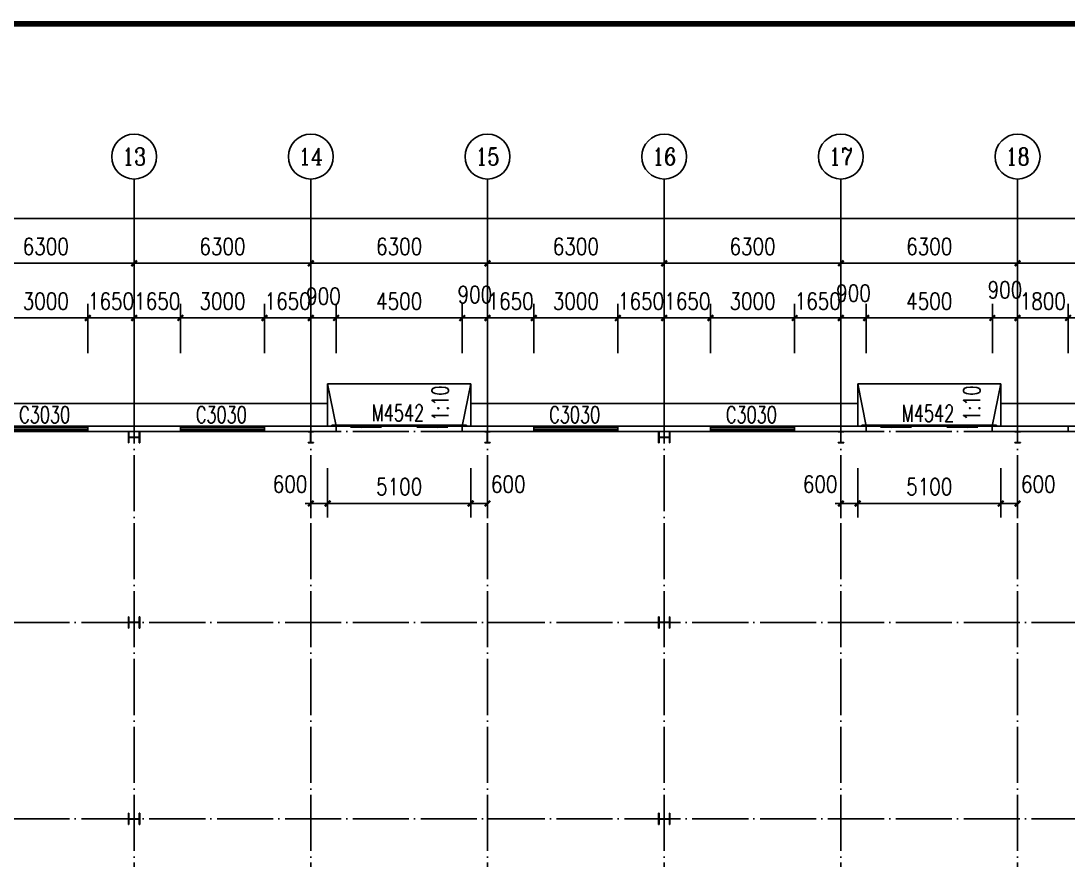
# Model space of a CAD drawing. Extents: x -21908402 to 2288787, y 79687 to 5079726.
# Drawn here: x 2192174 to 2229510, y 523085 to 552987 of the extents above; entities that cross this region are included whole.
import ezdxf
from ezdxf.enums import TextEntityAlignment as Align

# ---------------------------------------------------------------- set-up
doc = ezdxf.new("R2010")
doc.units = 0
doc.header["$LTSCALE"] = 1000
doc.linetypes.add('DOTE', pattern=[2.42, 2, -0.2, 0.02, -0.2])
doc.layers.get('0').update_dxf_attribs({"linetype": 'CONTINUOUS'})
doc.layers.get('DEFPOINTS').update_dxf_attribs({"linetype": 'CONTINUOUS'})
for name, color, linetype in [('AXIS', 3, 'CONTINUOUS'), ('AXIS_TEXT', 7, 'CONTINUOUS'), ('COLUMN', 9, 'CONTINUOUS'), ('DIM_SYMB', 3, 'CONTINUOUS'), ('DOTE', 1, 'DOTE'), ('GROUND', 2, 'CONTINUOUS'), ('PUB_DIM', 3, 'CONTINUOUS'), ('PUB_TEXT', 7, 'CONTINUOUS'), ('PUB_TITLE', 4, 'CONTINUOUS'), ('STAIR', 2, 'CONTINUOUS'), ('WALL', 6, 'CONTINUOUS'), ('WINDOW', 94, 'CONTINUOUS'), ('WINDOW_TEXT', 7, 'CONTINUOUS')]:
    doc.layers.add(name, color=color, linetype=linetype)
doc.styles.add('_TCH_AXIS', font='COMPLEX', dxfattribs={"bigfont": 'GBCBIG'})
doc.styles.add('_TCH_DIM', font='SIMPLEX', dxfattribs={"bigfont": 'GBCBIG'})
doc.styles.add('_TCH_WINDOW', font='SIMPLEX', dxfattribs={"bigfont": 'GBCBIG'})
doc.styles.add('COMPLEX', font='COMPLEX')
doc.styles.add('DIM_FONT', font='simplex.shx', dxfattribs={"width": 0.8})
doc.dimstyles.new('DIMN200', dxfattribs={"dimscale": 2, "dimtxt": 300, "dimasz": 100, "dimexe": 250, "dimexo": 300, "dimgap": 150, "dimtad": 1, "dimdec": 0, "dimzin": 0, "dimtxsty": 'DIM_FONT', "dimblk": 'ARCHTICK', "dimcen": 0.09, "dimclrt": 7, "dimazin": 3, "dimtfac": 1, "dimtdec": 0, "dimtix": 1, "dimtmove": 0, "dimatfit": 3, "dimtolj": 1, "dimtzin": 0})

# ---------------------------------------------------------------- blocks, each defined once
blk = doc.blocks.new('_ARCHTICK')
at = {"color": 0, "linetype": 'BYBLOCK', "const_width": 0.4}
blk.add_lwpolyline([(-0.5, -0.5), (0.5, 0.5)], dxfattribs=at)
blk = doc.blocks.new('*D310')
at = {"layer": 'DEFPOINTS', "color": 0}
for p in [(2221410, 537645), (2222010, 537645), (2222010, 535790)]:
    blk.add_point(p, dxfattribs=at)
at = {"layer": 'PUB_DIM', "color": 0}
for p, q in [((2221410, 537045), (2221410, 535290)), ((2222010, 537045), (2222010, 535290)), ((2221410, 535790), (2221210, 535790)), ((2221410, 535790), (2222010, 535790)), ((2222010, 535790), (2222210, 535790))]:
    blk.add_line(p, q, dxfattribs=at)
at = {"layer": 'PUB_DIM', "color": 0, "xscale": 200, "yscale": 200, "zscale": 200}
blk.add_blockref('_ARCHTICK', (2221410, 535790), dxfattribs=at)
at = {"layer": 'PUB_DIM', "color": 0, "xscale": 200, "yscale": 200, "zscale": 200, "rotation": 180}
blk.add_blockref('_ARCHTICK', (2222010, 535790), dxfattribs=at)
at = {"layer": 'PUB_DIM', "color": 7, "insert": (2220670, 536480), "char_height": 600, "attachment_point": 5, "style": 'DIM_FONT'}
blk.add_mtext('\\A1;600', dxfattribs=at)
blk = doc.blocks.new('*D311')
at = {"layer": 'DEFPOINTS', "color": 0}
for p in [(2222010, 537645), (2227110, 537645), (2227110, 535790)]:
    blk.add_point(p, dxfattribs=at)
at = {"layer": 'PUB_DIM', "color": 0}
for p, q in [((2222010, 537045), (2222010, 535290)), ((2227110, 537045), (2227110, 535290)), ((2222010, 535790), (2227110, 535790))]:
    blk.add_line(p, q, dxfattribs=at)
at = {"layer": 'PUB_DIM', "color": 0, "xscale": 200, "yscale": 200, "zscale": 200, "rotation": 180}
blk.add_blockref('_ARCHTICK', (2222010, 535790), dxfattribs=at)
at = {"layer": 'PUB_DIM', "color": 0, "xscale": 200, "yscale": 200, "zscale": 200}
blk.add_blockref('_ARCHTICK', (2227110, 535790), dxfattribs=at)
at = {"layer": 'PUB_DIM', "color": 7, "insert": (2224560, 536390), "char_height": 600, "attachment_point": 5, "style": 'DIM_FONT'}
blk.add_mtext('\\A1;5100', dxfattribs=at)
blk = doc.blocks.new('*D312')
at = {"layer": 'DEFPOINTS', "color": 0}
for p in [(2227110, 537645), (2227710, 537645), (2227710, 535790)]:
    blk.add_point(p, dxfattribs=at)
at = {"layer": 'PUB_DIM', "color": 0}
for p, q in [((2227110, 537045), (2227110, 535290)), ((2227710, 537045), (2227710, 535290)), ((2227110, 535790), (2227710, 535790))]:
    blk.add_line(p, q, dxfattribs=at)
at = {"layer": 'PUB_DIM', "color": 0, "xscale": 200, "yscale": 200, "zscale": 200, "rotation": 180}
blk.add_blockref('_ARCHTICK', (2227110, 535790), dxfattribs=at)
at = {"layer": 'PUB_DIM', "color": 0, "xscale": 200, "yscale": 200, "zscale": 200}
blk.add_blockref('_ARCHTICK', (2227710, 535790), dxfattribs=at)
at = {"layer": 'PUB_DIM', "color": 7, "insert": (2228450, 536480), "char_height": 600, "attachment_point": 5, "style": 'DIM_FONT'}
blk.add_mtext('\\A1;600', dxfattribs=at)
blk = doc.blocks.new('*D313')
at = {"layer": 'DEFPOINTS', "color": 0}
for p in [(2202510, 537645), (2203110, 537645), (2203110, 535790)]:
    blk.add_point(p, dxfattribs=at)
at = {"layer": 'PUB_DIM', "color": 0}
for p, q in [((2202510, 537045), (2202510, 535290)), ((2203110, 537045), (2203110, 535290)), ((2202510, 535790), (2202310, 535790)), ((2202510, 535790), (2203110, 535790)), ((2203110, 535790), (2203310, 535790))]:
    blk.add_line(p, q, dxfattribs=at)
at = {"layer": 'PUB_DIM', "color": 0, "xscale": 200, "yscale": 200, "zscale": 200}
blk.add_blockref('_ARCHTICK', (2202510, 535790), dxfattribs=at)
at = {"layer": 'PUB_DIM', "color": 0, "xscale": 200, "yscale": 200, "zscale": 200, "rotation": 180}
blk.add_blockref('_ARCHTICK', (2203110, 535790), dxfattribs=at)
at = {"layer": 'PUB_DIM', "color": 7, "insert": (2201770, 536480), "char_height": 600, "attachment_point": 5, "style": 'DIM_FONT'}
blk.add_mtext('\\A1;600', dxfattribs=at)
blk = doc.blocks.new('*D314')
at = {"layer": 'DEFPOINTS', "color": 0}
for p in [(2203110, 537645), (2208210, 537645), (2208210, 535790)]:
    blk.add_point(p, dxfattribs=at)
at = {"layer": 'PUB_DIM', "color": 0}
for p, q in [((2203110, 537045), (2203110, 535290)), ((2208210, 537045), (2208210, 535290)), ((2203110, 535790), (2208210, 535790))]:
    blk.add_line(p, q, dxfattribs=at)
at = {"layer": 'PUB_DIM', "color": 0, "xscale": 200, "yscale": 200, "zscale": 200, "rotation": 180}
blk.add_blockref('_ARCHTICK', (2203110, 535790), dxfattribs=at)
at = {"layer": 'PUB_DIM', "color": 0, "xscale": 200, "yscale": 200, "zscale": 200}
blk.add_blockref('_ARCHTICK', (2208210, 535790), dxfattribs=at)
at = {"layer": 'PUB_DIM', "color": 7, "insert": (2205660, 536390), "char_height": 600, "attachment_point": 5, "style": 'DIM_FONT'}
blk.add_mtext('\\A1;5100', dxfattribs=at)
blk = doc.blocks.new('*D315')
at = {"layer": 'DEFPOINTS', "color": 0}
for p in [(2208210, 537645), (2208810, 537645), (2208810, 535790)]:
    blk.add_point(p, dxfattribs=at)
at = {"layer": 'PUB_DIM', "color": 0}
for p, q in [((2208210, 537045), (2208210, 535290)), ((2208810, 537045), (2208810, 535290)), ((2208210, 535790), (2208810, 535790))]:
    blk.add_line(p, q, dxfattribs=at)
at = {"layer": 'PUB_DIM', "color": 0, "xscale": 200, "yscale": 200, "zscale": 200, "rotation": 180}
blk.add_blockref('_ARCHTICK', (2208210, 535790), dxfattribs=at)
at = {"layer": 'PUB_DIM', "color": 0, "xscale": 200, "yscale": 200, "zscale": 200}
blk.add_blockref('_ARCHTICK', (2208810, 535790), dxfattribs=at)
at = {"layer": 'PUB_DIM', "color": 7, "insert": (2209550, 536480), "char_height": 600, "attachment_point": 5, "style": 'DIM_FONT'}
blk.add_mtext('\\A1;600', dxfattribs=at)
blk = doc.blocks.new('*D473')
at = {"layer": 'DEFPOINTS', "color": 0}
for p in [(2232510, 542402), (2229510, 540552), (2232510, 540552)]:
    blk.add_point(p, dxfattribs=at)
at = {"layer": 'PUB_DIM', "color": 0}
for p, q in [((2229510, 541152), (2229510, 542902)), ((2232510, 541152), (2232510, 542902)), ((2229510, 542402), (2232510, 542402))]:
    blk.add_line(p, q, dxfattribs=at)
at = {"layer": 'PUB_DIM', "color": 0, "xscale": 200, "yscale": 200, "zscale": 200, "rotation": 180}
blk.add_blockref('_ARCHTICK', (2229510, 542402), dxfattribs=at)
at = {"layer": 'PUB_DIM', "color": 0, "xscale": 200, "yscale": 200, "zscale": 200}
blk.add_blockref('_ARCHTICK', (2232510, 542402), dxfattribs=at)
at = {"layer": 'PUB_DIM', "color": 7, "insert": (2231010, 543002), "char_height": 600, "attachment_point": 5, "style": 'DIM_FONT'}
blk.add_mtext('\\A1;3000', dxfattribs=at)
blk = doc.blocks.new('*D474')
at = {"layer": 'DEFPOINTS', "color": 0}
for p in [(2229510, 542402), (2227710, 540552), (2229510, 540552)]:
    blk.add_point(p, dxfattribs=at)
at = {"layer": 'PUB_DIM', "color": 0}
for p, q in [((2227710, 541152), (2227710, 542902)), ((2229510, 541152), (2229510, 542902)), ((2227710, 542402), (2227510, 542402)), ((2227710, 542402), (2229510, 542402)), ((2229510, 542402), (2229710, 542402))]:
    blk.add_line(p, q, dxfattribs=at)
at = {"layer": 'PUB_DIM', "color": 0, "xscale": 200, "yscale": 200, "zscale": 200}
blk.add_blockref('_ARCHTICK', (2227710, 542402), dxfattribs=at)
at = {"layer": 'PUB_DIM', "color": 0, "xscale": 200, "yscale": 200, "zscale": 200, "rotation": 180}
blk.add_blockref('_ARCHTICK', (2229510, 542402), dxfattribs=at)
at = {"layer": 'PUB_DIM', "color": 7, "insert": (2228610, 543002), "char_height": 600, "attachment_point": 5, "style": 'DIM_FONT'}
blk.add_mtext('\\A1;1800', dxfattribs=at)
blk = doc.blocks.new('*D475')
at = {"layer": 'DEFPOINTS', "color": 0}
for p in [(2227710, 542402), (2226810, 540552), (2227710, 540552)]:
    blk.add_point(p, dxfattribs=at)
at = {"layer": 'PUB_DIM', "color": 0}
for p, q in [((2226810, 541152), (2226810, 542902)), ((2227710, 541152), (2227710, 542902)), ((2226810, 542402), (2227710, 542402))]:
    blk.add_line(p, q, dxfattribs=at)
at = {"layer": 'PUB_DIM', "color": 0, "xscale": 200, "yscale": 200, "zscale": 200, "rotation": 180}
blk.add_blockref('_ARCHTICK', (2226810, 542402), dxfattribs=at)
at = {"layer": 'PUB_DIM', "color": 0, "xscale": 200, "yscale": 200, "zscale": 200}
blk.add_blockref('_ARCHTICK', (2227710, 542402), dxfattribs=at)
at = {"layer": 'PUB_DIM', "color": 7, "insert": (2227260, 543407), "char_height": 600, "attachment_point": 5, "style": 'DIM_FONT'}
blk.add_mtext('\\A1;900', dxfattribs=at)
blk = doc.blocks.new('*D476')
at = {"layer": 'DEFPOINTS', "color": 0}
for p in [(2226810, 542402), (2222310, 540552), (2226810, 540552)]:
    blk.add_point(p, dxfattribs=at)
at = {"layer": 'PUB_DIM', "color": 0}
for p, q in [((2222310, 541152), (2222310, 542902)), ((2226810, 541152), (2226810, 542902)), ((2222310, 542402), (2226810, 542402))]:
    blk.add_line(p, q, dxfattribs=at)
at = {"layer": 'PUB_DIM', "color": 0, "xscale": 200, "yscale": 200, "zscale": 200, "rotation": 180}
blk.add_blockref('_ARCHTICK', (2222310, 542402), dxfattribs=at)
at = {"layer": 'PUB_DIM', "color": 0, "xscale": 200, "yscale": 200, "zscale": 200}
blk.add_blockref('_ARCHTICK', (2226810, 542402), dxfattribs=at)
at = {"layer": 'PUB_DIM', "color": 7, "insert": (2224560, 543002), "char_height": 600, "attachment_point": 5, "style": 'DIM_FONT'}
blk.add_mtext('\\A1;4500', dxfattribs=at)
blk = doc.blocks.new('*D477')
at = {"layer": 'DEFPOINTS', "color": 0}
for p in [(2222310, 542402), (2221410, 540552), (2222310, 540552)]:
    blk.add_point(p, dxfattribs=at)
at = {"layer": 'PUB_DIM', "color": 0}
for p, q in [((2221410, 541152), (2221410, 542902)), ((2222310, 541152), (2222310, 542902)), ((2221410, 542402), (2222310, 542402))]:
    blk.add_line(p, q, dxfattribs=at)
at = {"layer": 'PUB_DIM', "color": 0, "xscale": 200, "yscale": 200, "zscale": 200, "rotation": 180}
blk.add_blockref('_ARCHTICK', (2221410, 542402), dxfattribs=at)
at = {"layer": 'PUB_DIM', "color": 0, "xscale": 200, "yscale": 200, "zscale": 200}
blk.add_blockref('_ARCHTICK', (2222310, 542402), dxfattribs=at)
at = {"layer": 'PUB_DIM', "color": 7, "insert": (2221860, 543289), "char_height": 600, "attachment_point": 5, "style": 'DIM_FONT'}
blk.add_mtext('\\A1;900', dxfattribs=at)
blk = doc.blocks.new('*D478')
at = {"layer": 'DEFPOINTS', "color": 0}
for p in [(2221410, 542402), (2219760, 540552), (2221410, 540552)]:
    blk.add_point(p, dxfattribs=at)
at = {"layer": 'PUB_DIM', "color": 0}
for p, q in [((2219760, 541152), (2219760, 542902)), ((2221410, 541152), (2221410, 542902)), ((2219760, 542402), (2219560, 542402)), ((2219760, 542402), (2221410, 542402)), ((2221410, 542402), (2221610, 542402))]:
    blk.add_line(p, q, dxfattribs=at)
at = {"layer": 'PUB_DIM', "color": 0, "xscale": 200, "yscale": 200, "zscale": 200}
blk.add_blockref('_ARCHTICK', (2219760, 542402), dxfattribs=at)
at = {"layer": 'PUB_DIM', "color": 0, "xscale": 200, "yscale": 200, "zscale": 200, "rotation": 180}
blk.add_blockref('_ARCHTICK', (2221410, 542402), dxfattribs=at)
at = {"layer": 'PUB_DIM', "color": 7, "insert": (2220585, 543002), "char_height": 600, "attachment_point": 5, "style": 'DIM_FONT'}
blk.add_mtext('\\A1;1650', dxfattribs=at)
blk = doc.blocks.new('*D479')
at = {"layer": 'DEFPOINTS', "color": 0}
for p in [(2219760, 542402), (2216760, 540552), (2219760, 540552)]:
    blk.add_point(p, dxfattribs=at)
at = {"layer": 'PUB_DIM', "color": 0}
for p, q in [((2216760, 541152), (2216760, 542902)), ((2219760, 541152), (2219760, 542902)), ((2216760, 542402), (2219760, 542402))]:
    blk.add_line(p, q, dxfattribs=at)
at = {"layer": 'PUB_DIM', "color": 0, "xscale": 200, "yscale": 200, "zscale": 200, "rotation": 180}
blk.add_blockref('_ARCHTICK', (2216760, 542402), dxfattribs=at)
at = {"layer": 'PUB_DIM', "color": 0, "xscale": 200, "yscale": 200, "zscale": 200}
blk.add_blockref('_ARCHTICK', (2219760, 542402), dxfattribs=at)
at = {"layer": 'PUB_DIM', "color": 7, "insert": (2218260, 543002), "char_height": 600, "attachment_point": 5, "style": 'DIM_FONT'}
blk.add_mtext('\\A1;3000', dxfattribs=at)
blk = doc.blocks.new('*D480')
at = {"layer": 'DEFPOINTS', "color": 0}
for p in [(2216760, 542402), (2215110, 540552), (2216760, 540552)]:
    blk.add_point(p, dxfattribs=at)
at = {"layer": 'PUB_DIM', "color": 0}
for p, q in [((2215110, 541152), (2215110, 542902)), ((2216760, 541152), (2216760, 542902)), ((2215110, 542402), (2214910, 542402)), ((2215110, 542402), (2216760, 542402)), ((2216760, 542402), (2216960, 542402))]:
    blk.add_line(p, q, dxfattribs=at)
at = {"layer": 'PUB_DIM', "color": 0, "xscale": 200, "yscale": 200, "zscale": 200}
blk.add_blockref('_ARCHTICK', (2215110, 542402), dxfattribs=at)
at = {"layer": 'PUB_DIM', "color": 0, "xscale": 200, "yscale": 200, "zscale": 200, "rotation": 180}
blk.add_blockref('_ARCHTICK', (2216760, 542402), dxfattribs=at)
at = {"layer": 'PUB_DIM', "color": 7, "insert": (2215935, 543002), "char_height": 600, "attachment_point": 5, "style": 'DIM_FONT'}
blk.add_mtext('\\A1;1650', dxfattribs=at)
blk = doc.blocks.new('*D481')
at = {"layer": 'DEFPOINTS', "color": 0}
for p in [(2215110, 542402), (2213460, 540552), (2215110, 540552)]:
    blk.add_point(p, dxfattribs=at)
at = {"layer": 'PUB_DIM', "color": 0}
for p, q in [((2213460, 541152), (2213460, 542902)), ((2215110, 541152), (2215110, 542902)), ((2213460, 542402), (2213260, 542402)), ((2213460, 542402), (2215110, 542402)), ((2215110, 542402), (2215310, 542402))]:
    blk.add_line(p, q, dxfattribs=at)
at = {"layer": 'PUB_DIM', "color": 0, "xscale": 200, "yscale": 200, "zscale": 200}
blk.add_blockref('_ARCHTICK', (2213460, 542402), dxfattribs=at)
at = {"layer": 'PUB_DIM', "color": 0, "xscale": 200, "yscale": 200, "zscale": 200, "rotation": 180}
blk.add_blockref('_ARCHTICK', (2215110, 542402), dxfattribs=at)
at = {"layer": 'PUB_DIM', "color": 7, "insert": (2214285, 543002), "char_height": 600, "attachment_point": 5, "style": 'DIM_FONT'}
blk.add_mtext('\\A1;1650', dxfattribs=at)
blk = doc.blocks.new('*D482')
at = {"layer": 'DEFPOINTS', "color": 0}
for p in [(2213460, 542402), (2210460, 540552), (2213460, 540552)]:
    blk.add_point(p, dxfattribs=at)
at = {"layer": 'PUB_DIM', "color": 0}
for p, q in [((2210460, 541152), (2210460, 542902)), ((2213460, 541152), (2213460, 542902)), ((2210460, 542402), (2213460, 542402))]:
    blk.add_line(p, q, dxfattribs=at)
at = {"layer": 'PUB_DIM', "color": 0, "xscale": 200, "yscale": 200, "zscale": 200, "rotation": 180}
blk.add_blockref('_ARCHTICK', (2210460, 542402), dxfattribs=at)
at = {"layer": 'PUB_DIM', "color": 0, "xscale": 200, "yscale": 200, "zscale": 200}
blk.add_blockref('_ARCHTICK', (2213460, 542402), dxfattribs=at)
at = {"layer": 'PUB_DIM', "color": 7, "insert": (2211960, 543002), "char_height": 600, "attachment_point": 5, "style": 'DIM_FONT'}
blk.add_mtext('\\A1;3000', dxfattribs=at)
blk = doc.blocks.new('*D483')
at = {"layer": 'DEFPOINTS', "color": 0}
for p in [(2210460, 542402), (2208810, 540552), (2210460, 540552)]:
    blk.add_point(p, dxfattribs=at)
at = {"layer": 'PUB_DIM', "color": 0}
for p, q in [((2208810, 541152), (2208810, 542902)), ((2210460, 541152), (2210460, 542902)), ((2208810, 542402), (2208610, 542402)), ((2208810, 542402), (2210460, 542402)), ((2210460, 542402), (2210660, 542402))]:
    blk.add_line(p, q, dxfattribs=at)
at = {"layer": 'PUB_DIM', "color": 0, "xscale": 200, "yscale": 200, "zscale": 200}
blk.add_blockref('_ARCHTICK', (2208810, 542402), dxfattribs=at)
at = {"layer": 'PUB_DIM', "color": 0, "xscale": 200, "yscale": 200, "zscale": 200, "rotation": 180}
blk.add_blockref('_ARCHTICK', (2210460, 542402), dxfattribs=at)
at = {"layer": 'PUB_DIM', "color": 7, "insert": (2209635, 543002), "char_height": 600, "attachment_point": 5, "style": 'DIM_FONT'}
blk.add_mtext('\\A1;1650', dxfattribs=at)
blk = doc.blocks.new('*D484')
at = {"layer": 'DEFPOINTS', "color": 0}
for p in [(2208810, 542402), (2207910, 540552), (2208810, 540552)]:
    blk.add_point(p, dxfattribs=at)
at = {"layer": 'PUB_DIM', "color": 0}
for p, q in [((2207910, 541152), (2207910, 542902)), ((2208810, 541152), (2208810, 542902)), ((2207910, 542402), (2208810, 542402))]:
    blk.add_line(p, q, dxfattribs=at)
at = {"layer": 'PUB_DIM', "color": 0, "xscale": 200, "yscale": 200, "zscale": 200, "rotation": 180}
blk.add_blockref('_ARCHTICK', (2207910, 542402), dxfattribs=at)
at = {"layer": 'PUB_DIM', "color": 0, "xscale": 200, "yscale": 200, "zscale": 200}
blk.add_blockref('_ARCHTICK', (2208810, 542402), dxfattribs=at)
at = {"layer": 'PUB_DIM', "color": 7, "insert": (2208360, 543236), "char_height": 600, "attachment_point": 5, "style": 'DIM_FONT'}
blk.add_mtext('\\A1;900', dxfattribs=at)
blk = doc.blocks.new('*D485')
at = {"layer": 'DEFPOINTS', "color": 0}
for p in [(2207910, 542402), (2203410, 540552), (2207910, 540552)]:
    blk.add_point(p, dxfattribs=at)
at = {"layer": 'PUB_DIM', "color": 0}
for p, q in [((2203410, 541152), (2203410, 542902)), ((2207910, 541152), (2207910, 542902)), ((2203410, 542402), (2207910, 542402))]:
    blk.add_line(p, q, dxfattribs=at)
at = {"layer": 'PUB_DIM', "color": 0, "xscale": 200, "yscale": 200, "zscale": 200, "rotation": 180}
blk.add_blockref('_ARCHTICK', (2203410, 542402), dxfattribs=at)
at = {"layer": 'PUB_DIM', "color": 0, "xscale": 200, "yscale": 200, "zscale": 200}
blk.add_blockref('_ARCHTICK', (2207910, 542402), dxfattribs=at)
at = {"layer": 'PUB_DIM', "color": 7, "insert": (2205660, 543002), "char_height": 600, "attachment_point": 5, "style": 'DIM_FONT'}
blk.add_mtext('\\A1;4500', dxfattribs=at)
blk = doc.blocks.new('*D486')
at = {"layer": 'DEFPOINTS', "color": 0}
for p in [(2203410, 542402), (2202510, 540552), (2203410, 540552)]:
    blk.add_point(p, dxfattribs=at)
at = {"layer": 'PUB_DIM', "color": 0}
for p, q in [((2202510, 541152), (2202510, 542902)), ((2203410, 541152), (2203410, 542902)), ((2202510, 542402), (2203410, 542402))]:
    blk.add_line(p, q, dxfattribs=at)
at = {"layer": 'PUB_DIM', "color": 0, "xscale": 200, "yscale": 200, "zscale": 200, "rotation": 180}
blk.add_blockref('_ARCHTICK', (2202510, 542402), dxfattribs=at)
at = {"layer": 'PUB_DIM', "color": 0, "xscale": 200, "yscale": 200, "zscale": 200}
blk.add_blockref('_ARCHTICK', (2203410, 542402), dxfattribs=at)
at = {"layer": 'PUB_DIM', "color": 7, "insert": (2202960, 543180), "char_height": 600, "attachment_point": 5, "style": 'DIM_FONT'}
blk.add_mtext('\\A1;900', dxfattribs=at)
blk = doc.blocks.new('*D487')
at = {"layer": 'DEFPOINTS', "color": 0}
for p in [(2202510, 542402), (2200860, 540552), (2202510, 540552)]:
    blk.add_point(p, dxfattribs=at)
at = {"layer": 'PUB_DIM', "color": 0}
for p, q in [((2200860, 541152), (2200860, 542902)), ((2202510, 541152), (2202510, 542902)), ((2200860, 542402), (2200660, 542402)), ((2200860, 542402), (2202510, 542402)), ((2202510, 542402), (2202710, 542402))]:
    blk.add_line(p, q, dxfattribs=at)
at = {"layer": 'PUB_DIM', "color": 0, "xscale": 200, "yscale": 200, "zscale": 200}
blk.add_blockref('_ARCHTICK', (2200860, 542402), dxfattribs=at)
at = {"layer": 'PUB_DIM', "color": 0, "xscale": 200, "yscale": 200, "zscale": 200, "rotation": 180}
blk.add_blockref('_ARCHTICK', (2202510, 542402), dxfattribs=at)
at = {"layer": 'PUB_DIM', "color": 7, "insert": (2201685, 543002), "char_height": 600, "attachment_point": 5, "style": 'DIM_FONT'}
blk.add_mtext('\\A1;1650', dxfattribs=at)
blk = doc.blocks.new('*D488')
at = {"layer": 'DEFPOINTS', "color": 0}
for p in [(2200860, 542402), (2197860, 540552), (2200860, 540552)]:
    blk.add_point(p, dxfattribs=at)
at = {"layer": 'PUB_DIM', "color": 0}
for p, q in [((2197860, 541152), (2197860, 542902)), ((2200860, 541152), (2200860, 542902)), ((2197860, 542402), (2200860, 542402))]:
    blk.add_line(p, q, dxfattribs=at)
at = {"layer": 'PUB_DIM', "color": 0, "xscale": 200, "yscale": 200, "zscale": 200, "rotation": 180}
blk.add_blockref('_ARCHTICK', (2197860, 542402), dxfattribs=at)
at = {"layer": 'PUB_DIM', "color": 0, "xscale": 200, "yscale": 200, "zscale": 200}
blk.add_blockref('_ARCHTICK', (2200860, 542402), dxfattribs=at)
at = {"layer": 'PUB_DIM', "color": 7, "insert": (2199360, 543002), "char_height": 600, "attachment_point": 5, "style": 'DIM_FONT'}
blk.add_mtext('\\A1;3000', dxfattribs=at)
blk = doc.blocks.new('*D489')
at = {"layer": 'DEFPOINTS', "color": 0}
for p in [(2197860, 542402), (2196210, 540552), (2197860, 540552)]:
    blk.add_point(p, dxfattribs=at)
at = {"layer": 'PUB_DIM', "color": 0}
for p, q in [((2196210, 541152), (2196210, 542902)), ((2197860, 541152), (2197860, 542902)), ((2196210, 542402), (2196010, 542402)), ((2196210, 542402), (2197860, 542402)), ((2197860, 542402), (2198060, 542402))]:
    blk.add_line(p, q, dxfattribs=at)
at = {"layer": 'PUB_DIM', "color": 0, "xscale": 200, "yscale": 200, "zscale": 200}
blk.add_blockref('_ARCHTICK', (2196210, 542402), dxfattribs=at)
at = {"layer": 'PUB_DIM', "color": 0, "xscale": 200, "yscale": 200, "zscale": 200, "rotation": 180}
blk.add_blockref('_ARCHTICK', (2197860, 542402), dxfattribs=at)
at = {"layer": 'PUB_DIM', "color": 7, "insert": (2197035, 543002), "char_height": 600, "attachment_point": 5, "style": 'DIM_FONT'}
blk.add_mtext('\\A1;1650', dxfattribs=at)
blk = doc.blocks.new('*D490')
at = {"layer": 'DEFPOINTS', "color": 0}
for p in [(2196210, 542402), (2194560, 540552), (2196210, 540552)]:
    blk.add_point(p, dxfattribs=at)
at = {"layer": 'PUB_DIM', "color": 0}
for p, q in [((2194560, 541152), (2194560, 542902)), ((2196210, 541152), (2196210, 542902)), ((2194560, 542402), (2194360, 542402)), ((2194560, 542402), (2196210, 542402)), ((2196210, 542402), (2196410, 542402))]:
    blk.add_line(p, q, dxfattribs=at)
at = {"layer": 'PUB_DIM', "color": 0, "xscale": 200, "yscale": 200, "zscale": 200}
blk.add_blockref('_ARCHTICK', (2194560, 542402), dxfattribs=at)
at = {"layer": 'PUB_DIM', "color": 0, "xscale": 200, "yscale": 200, "zscale": 200, "rotation": 180}
blk.add_blockref('_ARCHTICK', (2196210, 542402), dxfattribs=at)
at = {"layer": 'PUB_DIM', "color": 7, "insert": (2195385, 543002), "char_height": 600, "attachment_point": 5, "style": 'DIM_FONT'}
blk.add_mtext('\\A1;1650', dxfattribs=at)
blk = doc.blocks.new('*D491')
at = {"layer": 'DEFPOINTS', "color": 0}
for p in [(2194560, 542402), (2191560, 540552), (2194560, 540552)]:
    blk.add_point(p, dxfattribs=at)
at = {"layer": 'PUB_DIM', "color": 0}
for p, q in [((2191560, 541152), (2191560, 542902)), ((2194560, 541152), (2194560, 542902)), ((2191560, 542402), (2194560, 542402))]:
    blk.add_line(p, q, dxfattribs=at)
at = {"layer": 'PUB_DIM', "color": 0, "xscale": 200, "yscale": 200, "zscale": 200, "rotation": 180}
blk.add_blockref('_ARCHTICK', (2191560, 542402), dxfattribs=at)
at = {"layer": 'PUB_DIM', "color": 0, "xscale": 200, "yscale": 200, "zscale": 200}
blk.add_blockref('_ARCHTICK', (2194560, 542402), dxfattribs=at)
at = {"layer": 'PUB_DIM', "color": 7, "insert": (2193060, 543002), "char_height": 600, "attachment_point": 5, "style": 'DIM_FONT'}
blk.add_mtext('\\A1;3000', dxfattribs=at)
blk = doc.blocks.new('*D598')
at = {"layer": 'AXIS', "color": 0}
for p, q in [((2189910, 539952), (2189910, 544852)), ((2196210, 539952), (2196210, 544852)), ((2189910, 544352), (2196210, 544352))]:
    blk.add_line(p, q, dxfattribs=at)
at = {"layer": 'DEFPOINTS', "color": 0}
for p in [(2196210, 544352), (2189910, 539352), (2196210, 539352)]:
    blk.add_point(p, dxfattribs=at)
at = {"layer": 'AXIS', "color": 0, "xscale": 200, "yscale": 200, "zscale": 200, "rotation": 180}
blk.add_blockref('_ARCHTICK', (2189910, 544352), dxfattribs=at)
at = {"layer": 'AXIS', "color": 0, "xscale": 200, "yscale": 200, "zscale": 200}
blk.add_blockref('_ARCHTICK', (2196210, 544352), dxfattribs=at)
at = {"layer": 'AXIS', "color": 7, "insert": (2193060, 544952), "char_height": 600, "attachment_point": 5, "style": 'DIM_FONT'}
blk.add_mtext('\\A1;6300', dxfattribs=at)
blk = doc.blocks.new('*D599')
at = {"layer": 'AXIS', "color": 0}
for p, q in [((2196210, 539952), (2196210, 544852)), ((2202510, 539952), (2202510, 544852)), ((2196210, 544352), (2202510, 544352))]:
    blk.add_line(p, q, dxfattribs=at)
at = {"layer": 'DEFPOINTS', "color": 0}
for p in [(2202510, 544352), (2196210, 539352), (2202510, 539352)]:
    blk.add_point(p, dxfattribs=at)
at = {"layer": 'AXIS', "color": 0, "xscale": 200, "yscale": 200, "zscale": 200, "rotation": 180}
blk.add_blockref('_ARCHTICK', (2196210, 544352), dxfattribs=at)
at = {"layer": 'AXIS', "color": 0, "xscale": 200, "yscale": 200, "zscale": 200}
blk.add_blockref('_ARCHTICK', (2202510, 544352), dxfattribs=at)
at = {"layer": 'AXIS', "color": 7, "insert": (2199360, 544952), "char_height": 600, "attachment_point": 5, "style": 'DIM_FONT'}
blk.add_mtext('\\A1;6300', dxfattribs=at)
blk = doc.blocks.new('*D600')
at = {"layer": 'AXIS', "color": 0}
for p, q in [((2202510, 539952), (2202510, 544852)), ((2208810, 539952), (2208810, 544852)), ((2202510, 544352), (2208810, 544352))]:
    blk.add_line(p, q, dxfattribs=at)
at = {"layer": 'DEFPOINTS', "color": 0}
for p in [(2208810, 544352), (2202510, 539352), (2208810, 539352)]:
    blk.add_point(p, dxfattribs=at)
at = {"layer": 'AXIS', "color": 0, "xscale": 200, "yscale": 200, "zscale": 200, "rotation": 180}
blk.add_blockref('_ARCHTICK', (2202510, 544352), dxfattribs=at)
at = {"layer": 'AXIS', "color": 0, "xscale": 200, "yscale": 200, "zscale": 200}
blk.add_blockref('_ARCHTICK', (2208810, 544352), dxfattribs=at)
at = {"layer": 'AXIS', "color": 7, "insert": (2205660, 544952), "char_height": 600, "attachment_point": 5, "style": 'DIM_FONT'}
blk.add_mtext('\\A1;6300', dxfattribs=at)
blk = doc.blocks.new('*D601')
at = {"layer": 'AXIS', "color": 0}
for p, q in [((2208810, 539952), (2208810, 544852)), ((2215110, 539952), (2215110, 544852)), ((2208810, 544352), (2215110, 544352))]:
    blk.add_line(p, q, dxfattribs=at)
at = {"layer": 'DEFPOINTS', "color": 0}
for p in [(2215110, 544352), (2208810, 539352), (2215110, 539352)]:
    blk.add_point(p, dxfattribs=at)
at = {"layer": 'AXIS', "color": 0, "xscale": 200, "yscale": 200, "zscale": 200, "rotation": 180}
blk.add_blockref('_ARCHTICK', (2208810, 544352), dxfattribs=at)
at = {"layer": 'AXIS', "color": 0, "xscale": 200, "yscale": 200, "zscale": 200}
blk.add_blockref('_ARCHTICK', (2215110, 544352), dxfattribs=at)
at = {"layer": 'AXIS', "color": 7, "insert": (2211960, 544952), "char_height": 600, "attachment_point": 5, "style": 'DIM_FONT'}
blk.add_mtext('\\A1;6300', dxfattribs=at)
blk = doc.blocks.new('*D602')
at = {"layer": 'AXIS', "color": 0}
for p, q in [((2215110, 539952), (2215110, 544852)), ((2221410, 539952), (2221410, 544852)), ((2215110, 544352), (2221410, 544352))]:
    blk.add_line(p, q, dxfattribs=at)
at = {"layer": 'DEFPOINTS', "color": 0}
for p in [(2221410, 544352), (2215110, 539352), (2221410, 539352)]:
    blk.add_point(p, dxfattribs=at)
at = {"layer": 'AXIS', "color": 0, "xscale": 200, "yscale": 200, "zscale": 200, "rotation": 180}
blk.add_blockref('_ARCHTICK', (2215110, 544352), dxfattribs=at)
at = {"layer": 'AXIS', "color": 0, "xscale": 200, "yscale": 200, "zscale": 200}
blk.add_blockref('_ARCHTICK', (2221410, 544352), dxfattribs=at)
at = {"layer": 'AXIS', "color": 7, "insert": (2218260, 544952), "char_height": 600, "attachment_point": 5, "style": 'DIM_FONT'}
blk.add_mtext('\\A1;6300', dxfattribs=at)
blk = doc.blocks.new('*D603')
at = {"layer": 'AXIS', "color": 0}
for p, q in [((2221410, 539952), (2221410, 544852)), ((2227710, 539952), (2227710, 544852)), ((2221410, 544352), (2227710, 544352))]:
    blk.add_line(p, q, dxfattribs=at)
at = {"layer": 'DEFPOINTS', "color": 0}
for p in [(2227710, 544352), (2221410, 539352), (2227710, 539352)]:
    blk.add_point(p, dxfattribs=at)
at = {"layer": 'AXIS', "color": 0, "xscale": 200, "yscale": 200, "zscale": 200, "rotation": 180}
blk.add_blockref('_ARCHTICK', (2221410, 544352), dxfattribs=at)
at = {"layer": 'AXIS', "color": 0, "xscale": 200, "yscale": 200, "zscale": 200}
blk.add_blockref('_ARCHTICK', (2227710, 544352), dxfattribs=at)
at = {"layer": 'AXIS', "color": 7, "insert": (2224560, 544952), "char_height": 600, "attachment_point": 5, "style": 'DIM_FONT'}
blk.add_mtext('\\A1;6300', dxfattribs=at)
blk = doc.blocks.new('*D604')
at = {"layer": 'AXIS', "color": 0}
for p, q in [((2227710, 539952), (2227710, 544852)), ((2234310, 539952), (2234310, 544852)), ((2227710, 544352), (2234310, 544352))]:
    blk.add_line(p, q, dxfattribs=at)
at = {"layer": 'DEFPOINTS', "color": 0}
for p in [(2234310, 544352), (2227710, 539352), (2234310, 539352)]:
    blk.add_point(p, dxfattribs=at)
at = {"layer": 'AXIS', "color": 0, "xscale": 200, "yscale": 200, "zscale": 200, "rotation": 180}
blk.add_blockref('_ARCHTICK', (2227710, 544352), dxfattribs=at)
at = {"layer": 'AXIS', "color": 0, "xscale": 200, "yscale": 200, "zscale": 200}
blk.add_blockref('_ARCHTICK', (2234310, 544352), dxfattribs=at)
at = {"layer": 'AXIS', "color": 7, "insert": (2231010, 544952), "char_height": 600, "attachment_point": 5, "style": 'DIM_FONT'}
blk.add_mtext('\\A1;6600', dxfattribs=at)
blk = doc.blocks.new('*D606')
at = {"layer": 'AXIS', "color": 0}
for p, q in [((2120110, 539952), (2120110, 546452)), ((2234510, 539952), (2234510, 546452)), ((2120110, 545952), (2234510, 545952))]:
    blk.add_line(p, q, dxfattribs=at)
at = {"layer": 'DEFPOINTS', "color": 0}
for p in [(2234510, 545952), (2120110, 539352), (2234510, 539352)]:
    blk.add_point(p, dxfattribs=at)
at = {"layer": 'AXIS', "color": 0, "xscale": 200, "yscale": 200, "zscale": 200, "rotation": 180}
blk.add_blockref('_ARCHTICK', (2120110, 545952), dxfattribs=at)
at = {"layer": 'AXIS', "color": 0, "xscale": 200, "yscale": 200, "zscale": 200}
blk.add_blockref('_ARCHTICK', (2234510, 545952), dxfattribs=at)
at = {"layer": 'AXIS', "color": 7, "insert": (2177310, 546552), "char_height": 600, "attachment_point": 5, "style": 'DIM_FONT'}
blk.add_mtext('\\A1;114400', dxfattribs=at)
blk = doc.blocks.new('_AXISO')
blk.add_circle((0, 0), 0.5)
at = {"layer": 'AXIS_TEXT', "style": 'COMPLEX', "width": 1.041667}
blk.add_attdef('A', text='', height=0.56, dxfattribs=at).set_placement((-0.25, -0.28), (0.25, -0.28), align=Align.FIT)
blk = doc.blocks.new('$DORLIB2D$00000130')
at = {"color": 0, "linetype": 'CONTINUOUS'}
for p, q in [((-0.5333, 0.6601), (-0.5333, 0.5127)), ((0, 0.6601), (-0.5333, 0.6601)), ((0, 0.5127), (0, 0.6601)), ((0.5333, 0.6601), (0, 0.6601)), ((0.5333, 0.6601), (0.5333, 0.5127)), ((0, 0.5127), (-0.5333, 0.5127)), ((0.5333, 0.5127), (0, 0.5127)), ((-0.3853, 0.2694), (-0.1396, 0.2694)), ((-0.3853, 0.2694), (-0.2999, 0.2144)), ((-0.2999, 0.2144), (-0.2999, 0.2694)), ((0.3853, 0.2694), (0.1396, 0.2694)), ((0.2999, 0.2144), (0.2999, 0.2694)), ((0.3853, 0.2694), (0.2999, 0.2144))]:
    blk.add_line(p, q, dxfattribs=at)
blk = doc.blocks.new('$WINLIB2D$00000001')
at = {"color": 0}
for points in [[(-0.5, 0.5), (-0.5, -0.5)], [(-0.5, 0.5), (0.5, 0.5)], [(0.5, -0.5), (0.5, 0.5)], [(0.5, 0.167), (-0.5, 0.167)], [(0.5, -0.167), (-0.5, -0.167)], [(-0.5, -0.5), (0.5, -0.5)]]:
    blk.add_lwpolyline(points, dxfattribs=at)

msp = doc.modelspace()

# ---------------------------------------------------------------- linework, layer by layer
at = {"layer": 'AXIS'}
for p, q in [((2196210, 539352.5), (2196210, 547352.5)), ((2202510, 539352.5), (2202510, 547352.5)), ((2208810, 539352.5), (2208810, 547352.5)), ((2215110, 539352.5), (2215110, 547352.5)), ((2221410, 539352.5), (2221410, 547352.5)), ((2227710, 539352.5), (2227710, 547352.5))]:
    msp.add_line(p, q, dxfattribs=at)
at = {"layer": 'COLUMN'}
for p, q in [((2196026, 538352.5), (2196010, 538352.5)), ((2196010, 538352.5), (2196010, 537952.5)), ((2196026, 538157.5), (2196026, 538352.5)), ((2196394, 538157.5), (2196026, 538157.5)), ((2196026, 538147.5), (2196394, 538147.5)), ((2196026, 537952.5), (2196026, 538147.5)), ((2196410, 538352.5), (2196394, 538352.5)), ((2196394, 538352.5), (2196394, 538157.5)), ((2196394, 538147.5), (2196394, 537952.5)), ((2196410, 537952.5), (2196410, 538352.5)), ((2202610, 538352.5), (2202410, 538352.5)), ((2202410, 538352.5), (2202410, 538342.5)), ((2202410, 538342.5), (2202497.9, 538342.5)), ((2202497.9, 538342.5), (2202502.9, 538337.5)), ((2202502.9, 538337.5), (2202502.9, 537967.5)), ((2202508.9, 538337.5), (2202513.9, 538342.5)), ((2202508.9, 537967.5), (2202508.9, 538337.5)), ((2202513.9, 538342.5), (2202610, 538342.5)), ((2202610, 538342.5), (2202610, 538352.5)), ((2208910, 538352.5), (2208710, 538352.5)), ((2208710, 538352.5), (2208710, 538342.5)), ((2208710, 538342.5), (2208797.9, 538342.5)), ((2208797.9, 538342.5), (2208802.9, 538337.5)), ((2208802.9, 538337.5), (2208802.9, 537967.5)), ((2208808.9, 538337.5), (2208813.9, 538342.5)), ((2208808.9, 537967.5), (2208808.9, 538337.5)), ((2208813.9, 538342.5), (2208910, 538342.5)), ((2208910, 538342.5), (2208910, 538352.5)), ((2214926, 538352.5), (2214910, 538352.5)), ((2214910, 538352.5), (2214910, 537952.5)), ((2214926, 538157.5), (2214926, 538352.5)), ((2215294, 538157.5), (2214926, 538157.5)), ((2214926, 538147.5), (2215294, 538147.5)), ((2214926, 537952.5), (2214926, 538147.5)), ((2215310, 538352.5), (2215294, 538352.5)), ((2215294, 538352.5), (2215294, 538157.5)), ((2215294, 538147.5), (2215294, 537952.5)), ((2215310, 537952.5), (2215310, 538352.5)), ((2221510, 538352.5), (2221310, 538352.5)), ((2221310, 538352.5), (2221310, 538342.5)), ((2221310, 538342.5), (2221397.9, 538342.5)), ((2221397.9, 538342.5), (2221402.9, 538337.5)), ((2221402.9, 538337.5), (2221402.9, 537967.5)), ((2221408.9, 538337.5), (2221413.9, 538342.5)), ((2221408.9, 537967.5), (2221408.9, 538337.5)), ((2221413.9, 538342.5), (2221510, 538342.5)), ((2221510, 538342.5), (2221510, 538352.5)), ((2227810, 538352.5), (2227610, 538352.5)), ((2227610, 538352.5), (2227610, 538342.5)), ((2227610, 538342.5), (2227697.9, 538342.5)), ((2227697.9, 538342.5), (2227702.9, 538337.5)), ((2227702.9, 538337.5), (2227702.9, 537967.5)), ((2227708.9, 538337.5), (2227713.9, 538342.5)), ((2227708.9, 537967.5), (2227708.9, 538337.5)), ((2227713.9, 538342.5), (2227810, 538342.5)), ((2227810, 538342.5), (2227810, 538352.5)), ((2196010, 537952.5), (2196026, 537952.5)), ((2196394, 537952.5), (2196410, 537952.5)), ((2202497.9, 537962.5), (2202410, 537962.5)), ((2202410, 537962.5), (2202410, 537952.5)), ((2202410, 537952.5), (2202610, 537952.5)), ((2202502.9, 537967.5), (2202497.9, 537962.5)), ((2202513.9, 537962.5), (2202508.9, 537967.5)), ((2202610, 537962.5), (2202513.9, 537962.5)), ((2202610, 537952.5), (2202610, 537962.5)), ((2208797.9, 537962.5), (2208710, 537962.5)), ((2208710, 537962.5), (2208710, 537952.5)), ((2208710, 537952.5), (2208910, 537952.5)), ((2208802.9, 537967.5), (2208797.9, 537962.5)), ((2208813.9, 537962.5), (2208808.9, 537967.5)), ((2208910, 537962.5), (2208813.9, 537962.5)), ((2208910, 537952.5), (2208910, 537962.5)), ((2214910, 537952.5), (2214926, 537952.5)), ((2215294, 537952.5), (2215310, 537952.5)), ((2221397.9, 537962.5), (2221310, 537962.5)), ((2221310, 537962.5), (2221310, 537952.5)), ((2221310, 537952.5), (2221510, 537952.5)), ((2221402.9, 537967.5), (2221397.9, 537962.5)), ((2221413.9, 537962.5), (2221408.9, 537967.5)), ((2221510, 537962.5), (2221413.9, 537962.5)), ((2221510, 537952.5), (2221510, 537962.5)), ((2227697.9, 537962.5), (2227610, 537962.5)), ((2227610, 537962.5), (2227610, 537952.5)), ((2227610, 537952.5), (2227810, 537952.5)), ((2227702.9, 537967.5), (2227697.9, 537962.5)), ((2227713.9, 537962.5), (2227708.9, 537967.5)), ((2227810, 537962.5), (2227713.9, 537962.5)), ((2227810, 537952.5), (2227810, 537962.5)), ((2196026, 531752.5), (2196010, 531752.5)), ((2196010, 531752.5), (2196010, 531352.5)), ((2196026, 531557.5), (2196026, 531752.5)), ((2196410, 531752.5), (2196394, 531752.5)), ((2196394, 531752.5), (2196394, 531557.5)), ((2196410, 531352.5), (2196410, 531752.5)), ((2214926, 531752.5), (2214910, 531752.5)), ((2214910, 531752.5), (2214910, 531352.5)), ((2214926, 531557.5), (2214926, 531752.5)), ((2215310, 531752.5), (2215294, 531752.5)), ((2215294, 531752.5), (2215294, 531557.5)), ((2215310, 531352.5), (2215310, 531752.5)), ((2196010, 531352.5), (2196026, 531352.5)), ((2196394, 531557.5), (2196026, 531557.5)), ((2196026, 531547.5), (2196394, 531547.5)), ((2196026, 531352.5), (2196026, 531547.5)), ((2196394, 531547.5), (2196394, 531352.5)), ((2196394, 531352.5), (2196410, 531352.5)), ((2214910, 531352.5), (2214926, 531352.5)), ((2215294, 531557.5), (2214926, 531557.5)), ((2214926, 531547.5), (2215294, 531547.5)), ((2214926, 531352.5), (2214926, 531547.5)), ((2215294, 531547.5), (2215294, 531352.5)), ((2215294, 531352.5), (2215310, 531352.5)), ((2196026, 524752.5), (2196010, 524752.5)), ((2196010, 524752.5), (2196010, 524352.5)), ((2196026, 524557.5), (2196026, 524752.5)), ((2196410, 524752.5), (2196394, 524752.5)), ((2196394, 524752.5), (2196394, 524557.5)), ((2196410, 524352.5), (2196410, 524752.5)), ((2214926, 524752.5), (2214910, 524752.5)), ((2214910, 524752.5), (2214910, 524352.5)), ((2214926, 524557.5), (2214926, 524752.5)), ((2215310, 524752.5), (2215294, 524752.5)), ((2215294, 524752.5), (2215294, 524557.5)), ((2215310, 524352.5), (2215310, 524752.5)), ((2196010, 524352.5), (2196026, 524352.5)), ((2196394, 524557.5), (2196026, 524557.5)), ((2196026, 524547.5), (2196394, 524547.5)), ((2196026, 524352.5), (2196026, 524547.5)), ((2196394, 524547.5), (2196394, 524352.5)), ((2196394, 524352.5), (2196410, 524352.5)), ((2214910, 524352.5), (2214926, 524352.5)), ((2215294, 524557.5), (2214926, 524557.5)), ((2214926, 524547.5), (2215294, 524547.5)), ((2214926, 524352.5), (2214926, 524547.5)), ((2215294, 524547.5), (2215294, 524352.5)), ((2215294, 524352.5), (2215310, 524352.5))]:
    msp.add_line(p, q, dxfattribs=at)
at = {"layer": 'DIM_SYMB'}
for points in [[(2207632, 538826.1, 0, 0, 0), (2207632, 539263.6, 160, 0, 0), (2207632, 539863.6, 0, 0, 0)], [(2226585, 538826.1, 0, 0, 0), (2226585, 539263.6, 160, 0, 0), (2226585, 539863.6, 0, 0, 0)]]:
    msp.add_lwpolyline(points, format="xyseb", dxfattribs=at)
at = {"layer": 'DOTE'}
for p, q in [((2196210, 467752.5), (2196210, 539352.5)), ((2202510, 467752.5), (2202510, 539352.5)), ((2208810, 467752.5), (2208810, 539352.5)), ((2215110, 467752.5), (2215110, 539352.5)), ((2221410, 467752.5), (2221410, 539352.5)), ((2227710, 467752.5), (2227710, 539352.5)), ((2119310, 538352.5), (2235310, 538352.5)), ((2119310, 531552.5), (2235310, 531552.5)), ((2119310, 524552.5), (2235310, 524552.5))]:
    msp.add_line(p, q, dxfattribs=at)
at = {"layer": 'GROUND'}
for p, q in [((2203109.8, 539352.5), (2189309.8, 539352.5)), ((2222009.8, 539352.5), (2208209.8, 539352.5)), ((2235310, 539352.5), (2227109.8, 539352.5)), ((2203109.8, 538552.5), (2189309.8, 538552.5)), ((2222009.8, 538552.5), (2208209.8, 538552.5)), ((2234510, 538552.5), (2227109.8, 538552.5))]:
    msp.add_line(p, q, dxfattribs=at)
at = {"layer": 'PUB_TITLE', "const_width": 200}
msp.add_lwpolyline([(2100686.8, 438087.5), (2261886.8, 438087.5), (2261886.8, 552887.5), (2100686.8, 552887.5)], close=True, dxfattribs=at)
at = {"layer": 'STAIR'}
for p, q in [((2208209.8, 540052.5), (2203109.8, 540052.5)), ((2203109.8, 540052.5), (2203109.8, 538552.5)), ((2203409.8, 538552.5), (2203109.8, 540052.5)), ((2207909.8, 538552.5), (2208209.8, 540052.5)), ((2208209.8, 540052.5), (2208209.8, 538552.5)), ((2227109.8, 540052.5), (2222009.8, 540052.5)), ((2222009.8, 540052.5), (2222009.8, 538552.5)), ((2222309.8, 538552.5), (2222009.8, 540052.5)), ((2226809.8, 538552.5), (2227109.8, 540052.5)), ((2227109.8, 540052.5), (2227109.8, 538552.5)), ((2208209.8, 538552.5), (2203109.8, 538552.5)), ((2227109.8, 538552.5), (2222009.8, 538552.5))]:
    msp.add_line(p, q, dxfattribs=at)
at = {"layer": 'WALL'}
for p, q in [((2197860, 538552.5), (2194560, 538552.5)), ((2194560, 538552.5), (2194560, 538352.5)), ((2197860, 538352.5), (2197860, 538552.5)), ((2202510, 538552.5), (2200860, 538552.5)), ((2200860, 538552.5), (2200860, 538352.5)), ((2203409.8, 538552.5), (2202510, 538552.5)), ((2203409.8, 538352.5), (2203409.8, 538552.5)), ((2208810, 538552.5), (2207909.8, 538552.5)), ((2207909.8, 538552.5), (2207909.8, 538352.5)), ((2210460, 538552.5), (2208810, 538552.5)), ((2210460, 538352.5), (2210460, 538552.5)), ((2215310, 538552.5), (2213460, 538552.5)), ((2213460, 538552.5), (2213460, 538352.5)), ((2216760, 538552.5), (2215310, 538552.5)), ((2216760, 538352.5), (2216760, 538552.5)), ((2221410, 538552.5), (2219760, 538552.5)), ((2219760, 538552.5), (2219760, 538352.5)), ((2222309.8, 538552.5), (2221410, 538552.5)), ((2222309.8, 538352.5), (2222309.8, 538552.5)), ((2227710, 538552.5), (2226809.8, 538552.5)), ((2226809.8, 538552.5), (2226809.8, 538352.5)), ((2229510, 538552.5), (2227710, 538552.5)), ((2229510, 538352.5), (2229510, 538552.5)), ((2194560, 538352.5), (2197860, 538352.5)), ((2200860, 538352.5), (2202410, 538352.5)), ((2202610, 538352.5), (2203409.8, 538352.5)), ((2207909.8, 538352.5), (2208710, 538352.5)), ((2208910, 538352.5), (2210460, 538352.5)), ((2213460, 538352.5), (2214910, 538352.5)), ((2214926, 538352.5), (2215294, 538352.5)), ((2215310, 538352.5), (2216760, 538352.5)), ((2219760, 538352.5), (2221310, 538352.5)), ((2221510, 538352.5), (2222309.8, 538352.5)), ((2226809.8, 538352.5), (2227610, 538352.5)), ((2227810, 538352.5), (2229510, 538352.5))]:
    msp.add_line(p, q, dxfattribs=at)

# ---------------------------------------------------------------- block references
at = {"layer": 'AXIS'}
ref = msp.add_blockref('_AXISO', (2196210, 548152.5), dxfattribs=dict(at, xscale=1600, yscale=1600, zscale=1600))
ref.add_attrib('A', '13', dxfattribs={"layer": 'AXIS_TEXT', "height": 618.45, "style": '_TCH_AXIS'}).set_placement((2195783, 547843.2), (2196637.1, 547843.2), align=Align.FIT)
ref = msp.add_blockref('_AXISO', (2202510, 548152.5), dxfattribs=dict(at, xscale=1600, yscale=1600, zscale=1600))
ref.add_attrib('A', '14', dxfattribs={"layer": 'AXIS_TEXT', "height": 593.74, "style": '_TCH_AXIS'}).set_placement((2202071.8, 547855.6), (2202948.3, 547855.6), align=Align.FIT)
ref = msp.add_blockref('_AXISO', (2208810, 548152.5), dxfattribs=dict(at, xscale=1600, yscale=1600, zscale=1600))
ref.add_attrib('A', '15', dxfattribs={"layer": 'AXIS_TEXT', "height": 618.45, "style": '_TCH_AXIS'}).set_placement((2208383, 547843.2), (2209237.1, 547843.2), align=Align.FIT)
ref = msp.add_blockref('_AXISO', (2215110, 548152.5), dxfattribs=dict(at, xscale=1600, yscale=1600, zscale=1600))
ref.add_attrib('A', '16', dxfattribs={"layer": 'AXIS_TEXT', "height": 618.45, "style": '_TCH_AXIS'}).set_placement((2214683, 547843.2), (2215537.1, 547843.2), align=Align.FIT)
ref = msp.add_blockref('_AXISO', (2221410, 548152.5), dxfattribs=dict(at, xscale=1600, yscale=1600, zscale=1600))
ref.add_attrib('A', '17', dxfattribs={"layer": 'AXIS_TEXT', "height": 618.45, "style": '_TCH_AXIS'}).set_placement((2220983, 547843.2), (2221837.1, 547843.2), align=Align.FIT)
ref = msp.add_blockref('_AXISO', (2227710, 548152.5), dxfattribs=dict(at, xscale=1600, yscale=1600, zscale=1600))
ref.add_attrib('A', '18', dxfattribs={"layer": 'AXIS_TEXT', "height": 618.45, "style": '_TCH_AXIS'}).set_placement((2227283, 547843.2), (2228137.1, 547843.2), align=Align.FIT)
at = {"layer": 'WINDOW'}
ref = msp.add_blockref('$WINLIB2D$00000001', (2193060, 538452.5), dxfattribs=dict(at, xscale=3000, yscale=200, zscale=3000, rotation=180))
ref.add_attrib('A', 'C3030', (2192110, 538657.8), dxfattribs={"layer": 'WINDOW_TEXT', "height": 595, "style": '_TCH_WINDOW', "width": 0.705882})
ref = msp.add_blockref('$WINLIB2D$00000001', (2199360, 538452.5), dxfattribs=dict(at, xscale=3000, yscale=200, zscale=3000, rotation=180))
ref.add_attrib('A', 'C3030', (2198410, 538657.8), dxfattribs={"layer": 'WINDOW_TEXT', "height": 595, "style": '_TCH_WINDOW', "width": 0.705882})
ref = msp.add_blockref('$DORLIB2D$00000130', (2205659.8, 538452.5), dxfattribs=dict(at, xscale=4500, yscale=-200, zscale=4500, rotation=180))
ref.add_attrib('A', 'M4542', (2204679.8, 538721.6), dxfattribs={"layer": 'WINDOW_TEXT', "height": 595, "style": '_TCH_WINDOW', "width": 0.705882})
ref = msp.add_blockref('$WINLIB2D$00000001', (2211960, 538452.5), dxfattribs=dict(at, xscale=3000, yscale=200, zscale=3000, rotation=180))
ref.add_attrib('A', 'C3030', (2211010, 538657.8), dxfattribs={"layer": 'WINDOW_TEXT', "height": 595, "style": '_TCH_WINDOW', "width": 0.705882})
ref = msp.add_blockref('$WINLIB2D$00000001', (2218260, 538452.5), dxfattribs=dict(at, xscale=3000, yscale=200, zscale=3000, rotation=180))
ref.add_attrib('A', 'C3030', (2217310, 538657.8), dxfattribs={"layer": 'WINDOW_TEXT', "height": 595, "style": '_TCH_WINDOW', "width": 0.705882})
ref = msp.add_blockref('$DORLIB2D$00000130', (2224559.8, 538452.5), dxfattribs=dict(at, xscale=4500, yscale=-200, zscale=4500, rotation=180))
ref.add_attrib('A', 'M4542', (2223579.8, 538706.9), dxfattribs={"layer": 'WINDOW_TEXT', "height": 595, "style": '_TCH_WINDOW', "width": 0.705882})

# ---------------------------------------------------------------- texts
at = {"layer": 'PUB_TEXT', "style": '_TCH_DIM', "width": 0.705882}
for p in [(2207422, 538734.9), (2226375, 538734.9)]:
    msp.add_text('1:10', height=595, rotation=90, dxfattribs=at).set_placement(p)

# ---------------------------------------------------------------- dimensions: what is measured, and where the dimension line sits
at = {"layer": 'AXIS'}
for p1, p2, distance, picture, middle in [((2120110, 539352.5), (2234510, 539352.5), 6600, '*D606', (2177310, 546552.5)), ((2189910, 539352.5), (2196210, 539352.5), 5000, '*D598', (2193060, 544952.5)), ((2196210, 539352.5), (2202510, 539352.5), 5000, '*D599', (2199360, 544952.5)), ((2202510, 539352.5), (2208810, 539352.5), 5000, '*D600', (2205660, 544952.5)), ((2208810, 539352.5), (2215110, 539352.5), 5000, '*D601', (2211960, 544952.5)), ((2215110, 539352.5), (2221410, 539352.5), 5000, '*D602', (2218260, 544952.5)), ((2221410, 539352.5), (2227710, 539352.5), 5000, '*D603', (2224560, 544952.5)), ((2227710, 539352.5), (2234310, 539352.5), 5000, '*D604', (2231010, 544952.5))]:
    dim = msp.add_aligned_dim(p1=p1, p2=p2, distance=distance, dimstyle='DIMN200', dxfattribs=at)
    dim.commit()
    dim.dimension.update_dxf_attribs({"geometry": picture, "text_midpoint": middle})
at = {"layer": 'PUB_DIM'}
for base, p1, p2, angle, picture, middle in [((2208810, 542402.5), (2207909.8, 540552.5), (2208810, 540552.5), 360, '*D484', (2208359.9, 543235.5)), ((2222309.8, 542402.5), (2221410, 540552.5), (2222309.8, 540552.5), 360, '*D477', (2221859.9, 543288.8)), ((2227710, 542402.5), (2226809.8, 540552.5), (2227710, 540552.5), 360, '*D475', (2227259.9, 543406.6)), ((2203409.8, 542402.5), (2202510, 540552.5), (2203409.8, 540552.5), 360, '*D486', (2202959.9, 543179.8)), ((2203109.8, 535789.5), (2202510, 537644.6), (2203109.8, 537644.6), 0, '*D313', (2201770, 536479.5)), ((2208810, 535789.5), (2208209.8, 537644.6), (2208810, 537644.6), 0, '*D315', (2209550, 536479.5)), ((2222009.8, 535789.5), (2221410, 537644.6), (2222009.8, 537644.6), 0, '*D310', (2220670, 536479.5)), ((2227710, 535789.5), (2227109.8, 537644.6), (2227710, 537644.6), 0, '*D312', (2228450, 536479.5))]:
    dim = msp.add_linear_dim(base=base, p1=p1, p2=p2, angle=angle, dimstyle='DIMN200', dxfattribs=at)
    dim.commit()
    dim.dimension.update_dxf_attribs({"geometry": picture, "text_midpoint": middle, "dimtype": 129})
for p1, p2, distance, picture, middle in [((2191560, 540552.5), (2194560, 540552.5), 1850, '*D491', (2193060, 543002.5)), ((2194560, 540552.5), (2196210, 540552.5), 1850, '*D490', (2195385, 543002.5)), ((2196210, 540552.5), (2197860, 540552.5), 1850, '*D489', (2197035, 543002.5)), ((2197860, 540552.5), (2200860, 540552.5), 1850, '*D488', (2199360, 543002.5)), ((2200860, 540552.5), (2202510, 540552.5), 1850, '*D487', (2201685, 543002.5)), ((2203409.8, 540552.5), (2207909.8, 540552.5), 1850, '*D485', (2205659.8, 543002.5)), ((2208810, 540552.5), (2210460, 540552.5), 1850, '*D483', (2209635, 543002.5)), ((2210460, 540552.5), (2213460, 540552.5), 1850, '*D482', (2211960, 543002.5)), ((2213460, 540552.5), (2215110, 540552.5), 1850, '*D481', (2214285, 543002.5)), ((2215110, 540552.5), (2216760, 540552.5), 1850, '*D480', (2215935, 543002.5)), ((2216760, 540552.5), (2219760, 540552.5), 1850, '*D479', (2218260, 543002.5)), ((2219760, 540552.5), (2221410, 540552.5), 1850, '*D478', (2220585, 543002.5)), ((2222309.8, 540552.5), (2226809.8, 540552.5), 1850, '*D476', (2224559.8, 543002.5)), ((2227710, 540552.5), (2229510, 540552.5), 1850, '*D474', (2228610, 543002.5)), ((2229510, 540552.5), (2232510, 540552.5), 1850, '*D473', (2231010, 543002.5)), ((2203109.8, 537644.6), (2208209.8, 537644.6), -1855.1, '*D314', (2205659.8, 536389.5)), ((2222009.8, 537644.6), (2227109.8, 537644.6), -1855.1, '*D311', (2224559.8, 536389.5))]:
    dim = msp.add_aligned_dim(p1=p1, p2=p2, distance=distance, dimstyle='DIMN200', dxfattribs=at)
    dim.commit()
    dim.dimension.update_dxf_attribs({"geometry": picture, "text_midpoint": middle})

doc.saveas('drawing.dxf')
